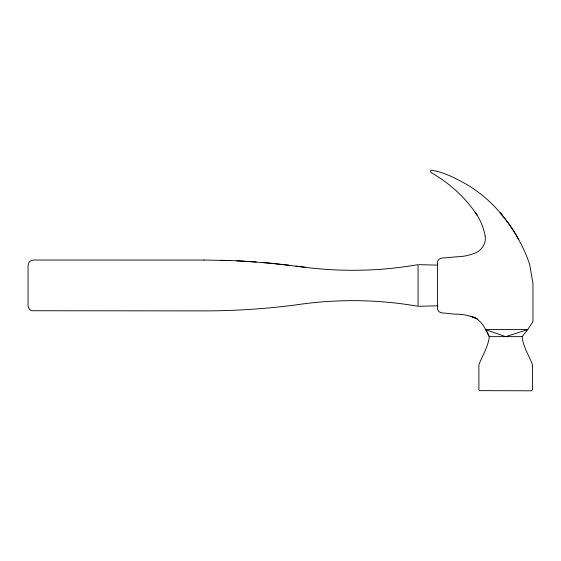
<?xml version="1.0" encoding="UTF-8"?>
<svg xmlns="http://www.w3.org/2000/svg" width="561" height="561" viewBox="0 0 561 561"><rect width="100%" height="100%" fill="white"/><g stroke="black" fill="none" stroke-linecap="round" stroke-linejoin="round"><path stroke-width="0.84" d="M485.125 236.027C486.604 243.705 481.128 251.335 473.842 253.537A51.584 50.637 -90 0 1 457.054 256.763L441.093 258.193L438.891 259.336L437.636 261.37A4.046 3.976 -90 0 0 437.538 263.137L437.538 307.814A4.046 3.976 -90 0 0 437.636 309.588L438.891 311.621L441.093 312.765L455.329 314.181A51.871 50.904 -90 0 1 470.609 316.313C480.791 318.248 485.111 328.437 489.304 336.642L522.074 336.642L527.74 329.588L532.95 321.642L532.95 283.347L529.675 264.441A155.271 155.271 0 0 0 518.778 239.715L516.078 234.989A161.729 160.846 0 0 0 500.153 212.759C490.987 201.925 480.09 192.591 467.986 185.186C456.402 178.686 444.06 171.925 430.799 170.193L430.799 172.416C449.34 182.956 465.686 197.647 477.341 215.571M418.962 306.278L437.545 305.822M204.085 260.052L32.966 260.045L29.488 261.482L28.05 264.932L28.05 306.004L29.488 309.462L31.697 310.731L203.994 310.892C234.666 310.878 265.332 308.894 295.738 304.939C336.242 298.824 377.721 299.216 418.071 306.306L418.071 264.638C377.812 271.706 336.432 272.127 296.019 266.04L295.935 266.033M203.902 260.045L229.975 260.528M418.962 264.666L437.545 265.122M220.971 260.248L237.801 260.851M236.735 260.809L256.237 261.98M237.864 260.858L242.156 261.089M242.387 261.096L271.713 263.284L305.619 267.359M262.976 262.506L289.167 265.178M474.908 317.849L470.609 316.32L475.244 317.982M475.426 318.059L477.677 319.181M502.474 215.571L500.153 212.759A161.259 160.376 0 0 1 518.785 239.708M485.854 329.588L489.304 336.642C488.203 346.838 482.376 355.548 478.891 364.797L478.891 389.586L479.508 390.638L531.26 390.807L532.13 390.449L532.487 389.586L532.487 364.797C529.009 355.548 523.175 346.838 522.074 336.642M475.139 212.261A59.347 59.024 0 0 1 485.153 236.02M527.74 329.588L505.692 336.642L485.349 329.588L527.74 329.588"/></g></svg>
